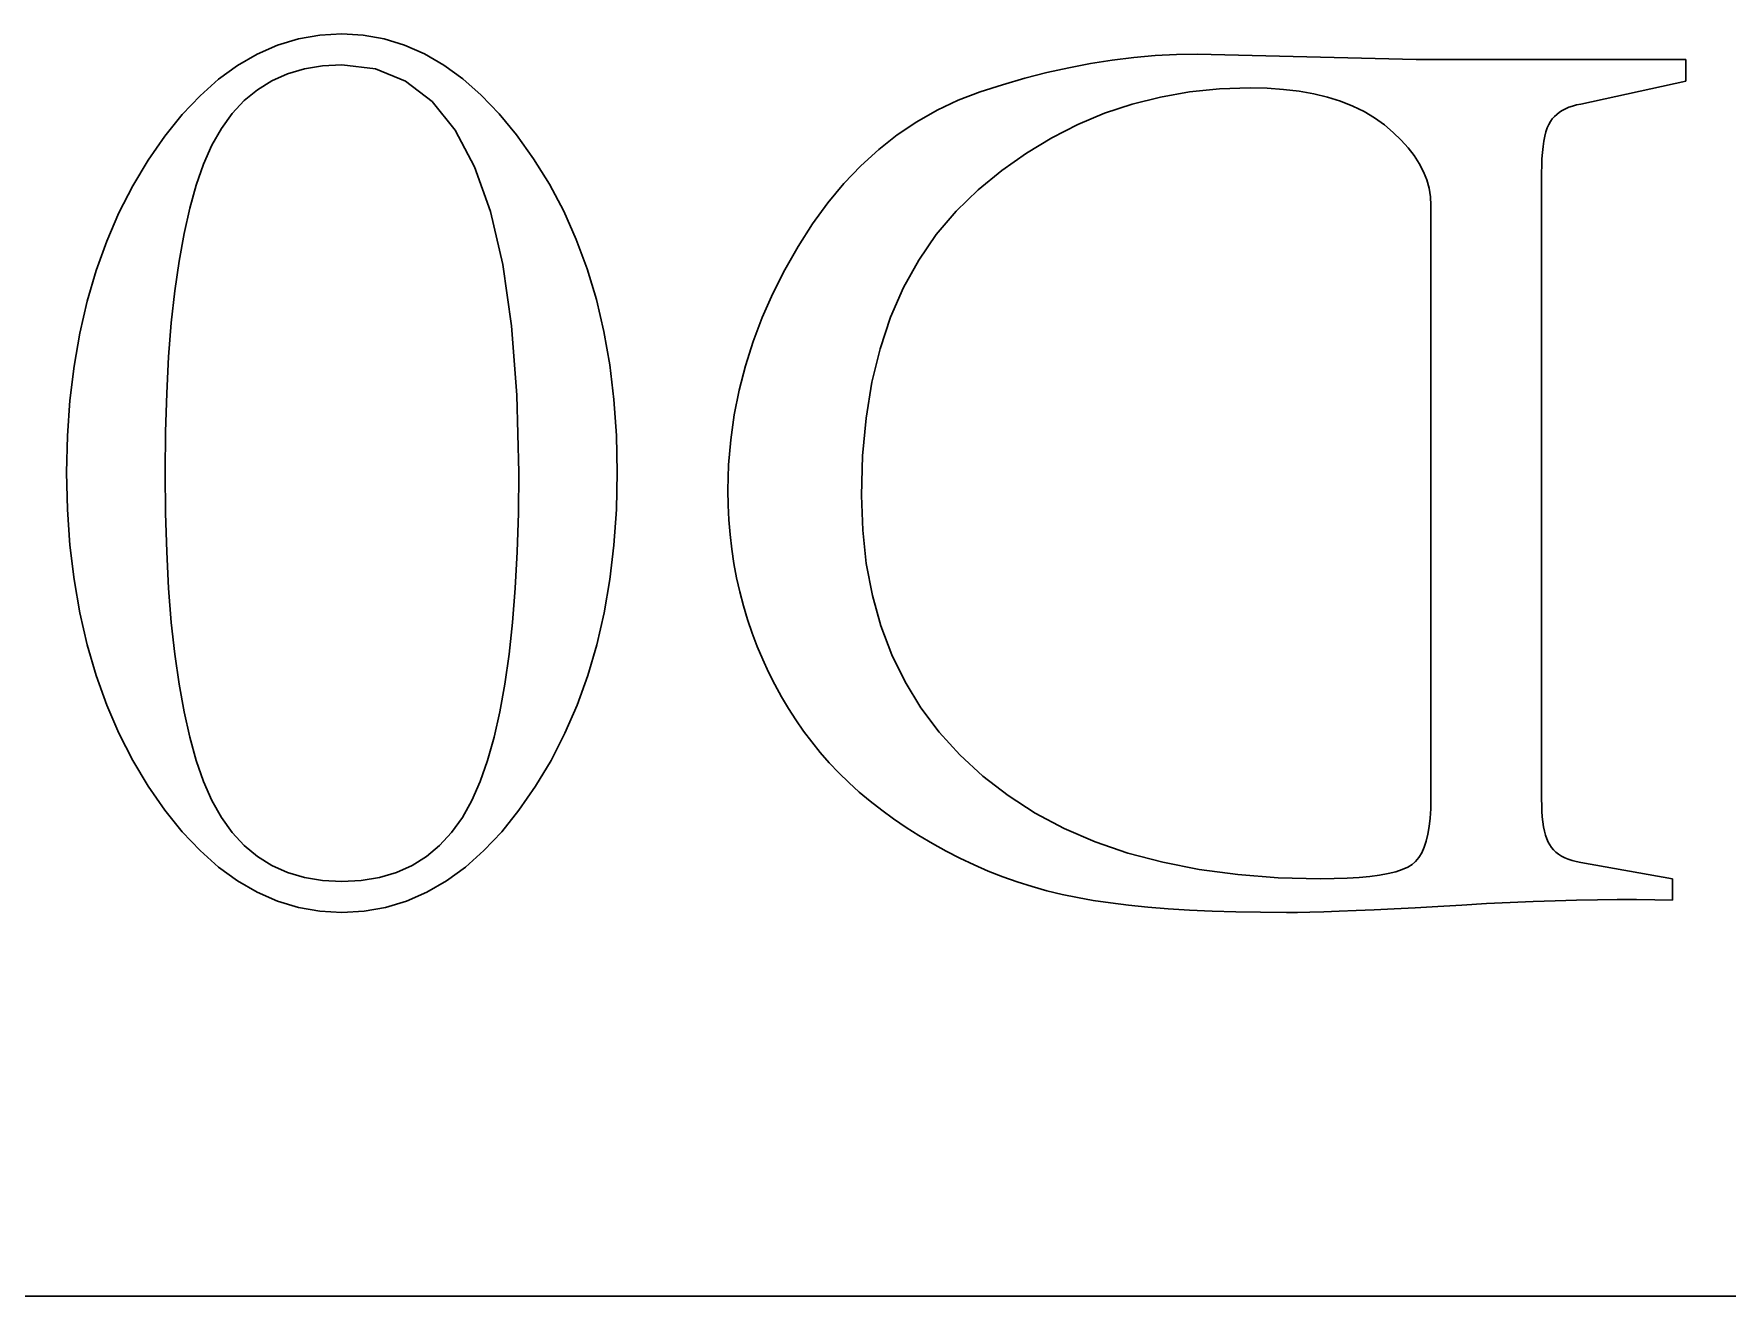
# Model space of a CAD drawing. Header units: millimetres. Extents: x -105 to 105, y -148 to 148.
# Drawn here: x 18.603 to 22.809, y 99.168 to 102.303 of the extents above; entities that cross this region are included whole.
import ezdxf

# ---------------------------------------------------------------- set-up
doc = ezdxf.new("R2010")
doc.units = ezdxf.units.MM
doc.layers.get('0').update_dxf_attribs({"lineweight": 18})

msp = doc.modelspace()

# ---------------------------------------------------------------- linework, layer by layer
at = {"color": 7, "lineweight": 30, "ltscale": 0.001355}
for p, q in [((19.2601, 102.2903), (19.3135, 102.2997)), ((19.2082, 102.2746), (19.2601, 102.2903)), ((19.2601, 100.1331), (19.2082, 100.1488)), ((19.3135, 100.1237), (19.2601, 100.1331)), ((19.4766, 100.1331), (19.4233, 100.1237)), ((19.5285, 100.1488), (19.4766, 100.1331))]:
    msp.add_line(p, q, dxfattribs=at)
at = {"color": 7, "lineweight": 30, "ltscale": 0.001375}
for p, q in [((19.3135, 102.2997), (19.3684, 102.3028)), ((19.3684, 100.1206), (19.3135, 100.1237)), ((19.4233, 100.1237), (19.3684, 100.1206))]:
    msp.add_line(p, q, dxfattribs=at)
at = {"color": 7, "lineweight": 30, "ltscale": 0.001328}
msp.add_line((19.3684, 102.3028), (19.4214, 102.2997), dxfattribs=at)
at = {"color": 7, "lineweight": 30, "ltscale": 0.001316}
msp.add_line((19.4214, 102.2997), (19.4732, 102.2904), dxfattribs=at)
at = {"color": 7, "lineweight": 30, "ltscale": 0.001373}
for p, q in [((19.1579, 102.2527), (19.2082, 102.2746)), ((19.2082, 100.1488), (19.1579, 100.1707)), ((19.5789, 100.1707), (19.5285, 100.1488))]:
    msp.add_line(p, q, dxfattribs=at)
at = {"color": 7, "lineweight": 30, "ltscale": 0.001324}
msp.add_line((19.4732, 102.2904), (19.5238, 102.2749), dxfattribs=at)
at = {"color": 7, "lineweight": 30, "ltscale": 0.001349}
msp.add_line((19.5238, 102.2749), (19.5733, 102.2532), dxfattribs=at)
at = {"color": 7, "lineweight": 30, "ltscale": 0.001464}
for p, q in [((19.0616, 102.19), (19.109, 102.2245)), ((19.109, 100.1989), (19.0616, 100.2334)), ((19.6751, 100.2334), (19.6277, 100.1989))]:
    msp.add_line(p, q, dxfattribs=at)
at = {"color": 7, "lineweight": 30, "ltscale": 0.001411}
for p, q in [((19.109, 102.2245), (19.1579, 102.2527)), ((19.1579, 100.1707), (19.109, 100.1989)), ((19.6277, 100.1989), (19.5789, 100.1707))]:
    msp.add_line(p, q, dxfattribs=at)
at = {"color": 7, "lineweight": 30, "ltscale": 0.001094}
for p, q in [((19.2752, 102.2159), (19.2333, 102.2036)), ((19.4615, 100.2076), (19.5035, 100.22))]:
    msp.add_line(p, q, dxfattribs=at)
at = {"color": 7, "lineweight": 30, "ltscale": 0.001141}
for p, q in [((19.3203, 102.2233), (19.2752, 102.2159)), ((19.2752, 100.2076), (19.3203, 100.2001)), ((19.4165, 100.2001), (19.4615, 100.2076))]:
    msp.add_line(p, q, dxfattribs=at)
at = {"color": 7, "lineweight": 30, "ltscale": 0.001204}
for p, q in [((19.3684, 102.2257), (19.3203, 102.2233)), ((19.3203, 100.2001), (19.3684, 100.1977)), ((19.3684, 100.1977), (19.4165, 100.2001))]:
    msp.add_line(p, q, dxfattribs=at)
at = {"color": 7, "lineweight": 30, "ltscale": 0.002101}
msp.add_line((19.4518, 102.2156), (19.3684, 102.2257), dxfattribs=at)
at = {"color": 7, "lineweight": 30, "ltscale": 0.002015}
msp.add_line((19.5265, 102.1852), (19.4518, 102.2156), dxfattribs=at)
at = {"color": 7, "lineweight": 30, "ltscale": 0.001393}
msp.add_line((19.5733, 102.2532), (19.6215, 102.2253), dxfattribs=at)
at = {"color": 7, "lineweight": 30, "ltscale": 0.001452}
msp.add_line((19.6215, 102.2253), (19.6685, 102.1912), dxfattribs=at)
at = {"color": 7, "lineweight": 30, "ltscale": 0.001396}
msp.add_line((21.1194, 102.2066), (21.1739, 102.2188), dxfattribs=at)
at = {"color": 7, "lineweight": 30, "ltscale": 0.001378}
msp.add_line((21.1739, 102.2188), (21.228, 102.2291), dxfattribs=at)
at = {"color": 7, "lineweight": 30, "ltscale": 0.001361}
msp.add_line((21.228, 102.2291), (21.2818, 102.2375), dxfattribs=at)
at = {"color": 7, "lineweight": 30, "ltscale": 0.001347}
msp.add_line((21.2818, 102.2375), (21.3353, 102.2441), dxfattribs=at)
at = {"color": 7, "lineweight": 30, "ltscale": 0.001333}
msp.add_line((21.3353, 102.2441), (21.3884, 102.2488), dxfattribs=at)
at = {"color": 7, "lineweight": 30, "ltscale": 0.001322}
msp.add_line((21.3884, 102.2488), (21.4412, 102.2516), dxfattribs=at)
at = {"color": 7, "lineweight": 30, "ltscale": 0.001312}
msp.add_line((21.4412, 102.2516), (21.4937, 102.2525), dxfattribs=at)
at = {"color": 7, "lineweight": 30, "ltscale": 0.01358}
msp.add_line((21.4937, 102.2525), (22.0367, 102.2391), dxfattribs=at)
at = {"color": 7, "lineweight": 30, "ltscale": 0.016761}
msp.add_line((22.0367, 102.2391), (22.7072, 102.2391), dxfattribs=at)
at = {"color": 7, "lineweight": 30, "ltscale": 0.001341}
for p, q in [((22.7072, 102.2391), (22.7072, 102.1855)), ((22.6736, 100.2044), (22.6736, 100.1507))]:
    msp.add_line(p, q, dxfattribs=at)
at = {"color": 7, "lineweight": 30, "ltscale": 0.001533}
for p, q in [((19.0158, 102.1492), (19.0616, 102.19)), ((19.0616, 100.2334), (19.0158, 100.2741))]:
    msp.add_line(p, q, dxfattribs=at)
at = {"color": 7, "lineweight": 30, "ltscale": 0.001055}
msp.add_line((19.1943, 102.1863), (19.1584, 102.1641), dxfattribs=at)
at = {"color": 7, "lineweight": 30, "ltscale": 0.001065}
msp.add_line((19.2333, 102.2036), (19.1943, 102.1863), dxfattribs=at)
at = {"color": 7, "lineweight": 30, "ltscale": 0.002077}
msp.add_line((19.5923, 102.1346), (19.5265, 102.1852), dxfattribs=at)
at = {"color": 7, "lineweight": 30, "ltscale": 0.001525}
msp.add_line((19.6685, 102.1912), (19.7142, 102.1509), dxfattribs=at)
at = {"color": 7, "lineweight": 30, "ltscale": 0.001457}
for p, q in [((20.954, 102.1587), (21.0094, 102.1765)), ((20.748, 102.0522), (20.7964, 102.0847))]:
    msp.add_line(p, q, dxfattribs=at)
at = {"color": 7, "lineweight": 30, "ltscale": 0.001435}
msp.add_line((21.0094, 102.1765), (21.0646, 102.1925), dxfattribs=at)
at = {"color": 7, "lineweight": 30, "ltscale": 0.001415}
msp.add_line((21.0646, 102.1925), (21.1194, 102.2066), dxfattribs=at)
at = {"color": 7, "lineweight": 30, "ltscale": 0.006691}
msp.add_line((22.7072, 102.1855), (22.4457, 102.1285), dxfattribs=at)
at = {"color": 7, "lineweight": 30, "ltscale": 0.001616}
for p, q in [((18.9715, 102.1022), (19.0158, 102.1492)), ((19.0158, 100.2741), (18.9715, 100.3211))]:
    msp.add_line(p, q, dxfattribs=at)
at = {"color": 7, "lineweight": 30, "ltscale": 0.001093}
msp.add_line((19.1256, 102.137), (19.0958, 102.105), dxfattribs=at)
at = {"color": 7, "lineweight": 30, "ltscale": 0.001064}
for p, q in [((19.1584, 102.1641), (19.1256, 102.137)), ((21.6669, 102.1678), (21.6244, 102.1687))]:
    msp.add_line(p, q, dxfattribs=at)
at = {"color": 7, "lineweight": 30, "ltscale": 0.002275}
msp.add_line((19.6494, 102.0637), (19.5923, 102.1346), dxfattribs=at)
at = {"color": 7, "lineweight": 30, "ltscale": 0.001611}
msp.add_line((19.7142, 102.1509), (19.7588, 102.1044), dxfattribs=at)
at = {"color": 7, "lineweight": 30, "ltscale": 0.001451}
msp.add_line((20.8468, 102.1133), (20.8993, 102.1379), dxfattribs=at)
at = {"color": 7, "lineweight": 30, "ltscale": 0.00146}
msp.add_line((20.8993, 102.1379), (20.954, 102.1587), dxfattribs=at)
at = {"color": 7, "lineweight": 30, "ltscale": 0.001815}
msp.add_line((21.4017, 102.146), (21.3313, 102.1282), dxfattribs=at)
at = {"color": 7, "lineweight": 30, "ltscale": 0.001835}
msp.add_line((21.474, 102.1586), (21.4017, 102.146), dxfattribs=at)
at = {"color": 7, "lineweight": 30, "ltscale": 0.001866}
msp.add_line((21.5483, 102.1662), (21.474, 102.1586), dxfattribs=at)
at = {"color": 7, "lineweight": 30, "ltscale": 0.001905}
msp.add_line((21.6244, 102.1687), (21.5483, 102.1662), dxfattribs=at)
at = {"color": 7, "lineweight": 30, "ltscale": 0.001015}
msp.add_line((21.7075, 102.165), (21.6669, 102.1678), dxfattribs=at)
at = {"color": 7, "lineweight": 30, "ltscale": 0.000968561}
msp.add_line((21.7459, 102.1604), (21.7075, 102.165), dxfattribs=at)
at = {"color": 7, "lineweight": 30, "ltscale": 0.000924722}
msp.add_line((21.7823, 102.154), (21.7459, 102.1604), dxfattribs=at)
at = {"color": 7, "lineweight": 30, "ltscale": 0.00088415}
msp.add_line((21.8167, 102.1457), (21.7823, 102.154), dxfattribs=at)
at = {"color": 7, "lineweight": 30, "ltscale": 0.000847148}
msp.add_line((21.8491, 102.1356), (21.8167, 102.1457), dxfattribs=at)
at = {"color": 7, "lineweight": 30, "ltscale": 0.000814349}
msp.add_line((21.8793, 102.1236), (21.8491, 102.1356), dxfattribs=at)
at = {"color": 7, "lineweight": 30, "ltscale": 0.001709}
for p, q in [((18.9286, 102.0489), (18.9715, 102.1022)), ((18.9715, 100.3211), (18.9286, 100.3744)), ((19.8081, 100.3744), (19.7653, 100.3211))]:
    msp.add_line(p, q, dxfattribs=at)
at = {"color": 7, "lineweight": 30, "ltscale": 0.00114}
msp.add_line((19.0958, 102.105), (19.0691, 102.068), dxfattribs=at)
at = {"color": 7, "lineweight": 30, "ltscale": 0.001707}
msp.add_line((19.7588, 102.1044), (19.8022, 102.0517), dxfattribs=at)
at = {"color": 7, "lineweight": 30, "ltscale": 0.00145}
msp.add_line((20.7964, 102.0847), (20.8468, 102.1133), dxfattribs=at)
at = {"color": 7, "lineweight": 30, "ltscale": 0.001805}
for p, q in [((21.2628, 102.1055), (21.1962, 102.0776)), ((21.3313, 102.1282), (21.2628, 102.1055))]:
    msp.add_line(p, q, dxfattribs=at)
at = {"color": 7, "lineweight": 30, "ltscale": 0.000786146}
msp.add_line((21.9076, 102.1097), (21.8793, 102.1236), dxfattribs=at)
at = {"color": 7, "lineweight": 30, "ltscale": 0.000763044}
msp.add_line((21.9338, 102.0941), (21.9076, 102.1097), dxfattribs=at)
at = {"color": 7, "lineweight": 30, "ltscale": 0.000745946}
msp.add_line((21.9579, 102.0766), (21.9338, 102.0941), dxfattribs=at)
at = {"color": 7, "lineweight": 30, "ltscale": 0.000199466}
msp.add_line((22.3749, 102.0914), (22.3703, 102.0849), dxfattribs=at)
at = {"color": 7, "lineweight": 30, "ltscale": 0.000200515}
msp.add_line((22.3802, 102.0974), (22.3749, 102.0914), dxfattribs=at)
at = {"color": 7, "lineweight": 30, "ltscale": 0.000203115}
msp.add_line((22.3862, 102.1029), (22.3802, 102.0974), dxfattribs=at)
at = {"color": 7, "lineweight": 30, "ltscale": 0.000207723}
msp.add_line((22.3928, 102.108), (22.3862, 102.1029), dxfattribs=at)
at = {"color": 7, "lineweight": 30, "ltscale": 0.000213872}
msp.add_line((22.4, 102.1126), (22.3928, 102.108), dxfattribs=at)
at = {"color": 7, "lineweight": 30, "ltscale": 0.000222076}
msp.add_line((22.4079, 102.1167), (22.4, 102.1126), dxfattribs=at)
at = {"color": 7, "lineweight": 30, "ltscale": 0.000231213}
msp.add_line((22.4164, 102.1204), (22.4079, 102.1167), dxfattribs=at)
at = {"color": 7, "lineweight": 30, "ltscale": 0.00024165}
msp.add_line((22.4255, 102.1236), (22.4164, 102.1204), dxfattribs=at)
at = {"color": 7, "lineweight": 30, "ltscale": 0.000253591}
msp.add_line((22.4353, 102.1263), (22.4255, 102.1236), dxfattribs=at)
at = {"color": 7, "lineweight": 30, "ltscale": 0.000266137}
msp.add_line((22.4457, 102.1285), (22.4353, 102.1263), dxfattribs=at)
at = {"color": 7, "lineweight": 30, "ltscale": 0.001812}
for p, q in [((18.8873, 101.9894), (18.9286, 102.0489)), ((18.9286, 100.3744), (18.8873, 100.434)), ((19.8494, 100.434), (19.8081, 100.3744))]:
    msp.add_line(p, q, dxfattribs=at)
at = {"color": 7, "lineweight": 30, "ltscale": 0.001203}
msp.add_line((19.0691, 102.068), (19.0454, 102.0262), dxfattribs=at)
at = {"color": 7, "lineweight": 30, "ltscale": 0.002578}
msp.add_line((19.6977, 101.9726), (19.6494, 102.0637), dxfattribs=at)
at = {"color": 7, "lineweight": 30, "ltscale": 0.001811}
msp.add_line((19.8022, 102.0517), (19.8444, 101.9927), dxfattribs=at)
at = {"color": 7, "lineweight": 30, "ltscale": 0.001473}
for p, q in [((20.7017, 102.0158), (20.748, 102.0522)), ((22.2703, 100.1454), (22.2114, 100.1424))]:
    msp.add_line(p, q, dxfattribs=at)
at = {"color": 7, "lineweight": 30, "ltscale": 0.001814}
msp.add_line((21.1962, 102.0776), (21.1315, 102.0447), dxfattribs=at)
at = {"color": 7, "lineweight": 30, "ltscale": 0.00071961}
msp.add_line((21.9799, 102.058), (21.9579, 102.0766), dxfattribs=at)
at = {"color": 7, "lineweight": 30, "ltscale": 0.000681496}
msp.add_line((21.9996, 102.0391), (21.9799, 102.058), dxfattribs=at)
at = {"color": 7, "lineweight": 30, "ltscale": 0.00030935}
msp.add_line((22.3563, 102.0485), (22.3539, 102.0363), dxfattribs=at)
at = {"color": 7, "lineweight": 30, "ltscale": 0.00028215}
msp.add_line((22.3591, 102.0594), (22.3563, 102.0485), dxfattribs=at)
at = {"color": 7, "lineweight": 30, "ltscale": 0.000256342}
msp.add_line((22.3624, 102.0691), (22.3591, 102.0594), dxfattribs=at)
at = {"color": 7, "lineweight": 30, "ltscale": 0.000232092}
msp.add_line((22.3661, 102.0776), (22.3624, 102.0691), dxfattribs=at)
at = {"color": 7, "lineweight": 30, "ltscale": 0.000210129}
msp.add_line((22.3703, 102.0849), (22.3661, 102.0776), dxfattribs=at)
at = {"color": 7, "lineweight": 30, "ltscale": 0.001279}
msp.add_line((19.0454, 102.0262), (19.0248, 101.9793), dxfattribs=at)
at = {"color": 7, "lineweight": 30, "ltscale": 0.001496}
msp.add_line((20.6575, 101.9754), (20.7017, 102.0158), dxfattribs=at)
at = {"color": 7, "lineweight": 30, "ltscale": 0.001863}
msp.add_line((21.0687, 102.0068), (21.0079, 101.9637), dxfattribs=at)
at = {"color": 7, "lineweight": 30, "ltscale": 0.001834}
msp.add_line((21.1315, 102.0447), (21.0687, 102.0068), dxfattribs=at)
at = {"color": 7, "lineweight": 30, "ltscale": 0.000646851}
msp.add_line((22.0169, 102.0199), (21.9996, 102.0391), dxfattribs=at)
at = {"color": 7, "lineweight": 30, "ltscale": 0.000615331}
msp.add_line((22.032, 102.0004), (22.0169, 102.0199), dxfattribs=at)
at = {"color": 7, "lineweight": 30, "ltscale": 0.000394988}
msp.add_line((22.3504, 102.0084), (22.3493, 101.9927), dxfattribs=at)
at = {"color": 7, "lineweight": 30, "ltscale": 0.000365557}
msp.add_line((22.352, 102.023), (22.3504, 102.0084), dxfattribs=at)
at = {"color": 7, "lineweight": 30, "ltscale": 0.00033715}
msp.add_line((22.3539, 102.0363), (22.352, 102.023), dxfattribs=at)
at = {"color": 7, "lineweight": 30, "ltscale": 0.001871}
msp.add_line((18.8488, 101.9252), (18.8873, 101.9894), dxfattribs=at)
at = {"color": 7, "lineweight": 30, "ltscale": 0.001377}
msp.add_line((19.0248, 101.9793), (19.0066, 101.9273), dxfattribs=at)
at = {"color": 7, "lineweight": 30, "ltscale": 0.002954}
msp.add_line((19.7372, 101.8613), (19.6977, 101.9726), dxfattribs=at)
at = {"color": 7, "lineweight": 30, "ltscale": 0.001872}
for p, q in [((19.8444, 101.9927), (19.8839, 101.9291)), ((18.8873, 100.434), (18.8488, 100.4982)), ((19.888, 100.4982), (19.8494, 100.434))]:
    msp.add_line(p, q, dxfattribs=at)
at = {"color": 7, "lineweight": 30, "ltscale": 0.001528}
msp.add_line((20.6154, 101.9312), (20.6575, 101.9754), dxfattribs=at)
at = {"color": 7, "lineweight": 30, "ltscale": 0.001902}
msp.add_line((21.0079, 101.9637), (20.9489, 101.9157), dxfattribs=at)
at = {"color": 7, "lineweight": 30, "ltscale": 0.000588284}
msp.add_line((22.0447, 101.9806), (22.032, 102.0004), dxfattribs=at)
at = {"color": 7, "lineweight": 30, "ltscale": 0.000565761}
msp.add_line((22.0551, 101.9605), (22.0447, 101.9806), dxfattribs=at)
at = {"color": 7, "lineweight": 30, "ltscale": 0.000454173}
msp.add_line((22.3487, 101.9757), (22.3485, 101.9576), dxfattribs=at)
at = {"color": 7, "lineweight": 30, "ltscale": 0.000424313}
msp.add_line((22.3493, 101.9927), (22.3487, 101.9757), dxfattribs=at)
at = {"color": 7, "lineweight": 30, "ltscale": 0.001887}
msp.add_line((18.8143, 101.8581), (18.8488, 101.9252), dxfattribs=at)
at = {"color": 7, "lineweight": 30, "ltscale": 0.001493}
msp.add_line((19.0066, 101.9273), (18.9904, 101.8699), dxfattribs=at)
at = {"color": 7, "lineweight": 30, "ltscale": 0.001889}
for p, q in [((19.8839, 101.9291), (19.9192, 101.8624)), ((19.9224, 100.5655), (19.888, 100.4982))]:
    msp.add_line(p, q, dxfattribs=at)
at = {"color": 7, "lineweight": 30, "ltscale": 0.001567}
msp.add_line((20.5753, 101.883), (20.6154, 101.9312), dxfattribs=at)
at = {"color": 7, "lineweight": 30, "ltscale": 0.000548777}
msp.add_line((22.0632, 101.9401), (22.0551, 101.9605), dxfattribs=at)
at = {"color": 7, "lineweight": 30, "ltscale": 0.00053723}
msp.add_line((22.069, 101.9194), (22.0632, 101.9401), dxfattribs=at)
at = {"color": 7, "lineweight": 30, "ltscale": 0.038885}
msp.add_line((22.3485, 101.9576), (22.3485, 100.4021), dxfattribs=at)
at = {"color": 7, "lineweight": 30, "ltscale": 0.001612}
msp.add_line((20.5373, 101.8309), (20.5753, 101.883), dxfattribs=at)
at = {"color": 7, "lineweight": 30, "ltscale": 0.001914}
for p, q in [((20.9489, 101.9157), (20.8938, 101.8625)), ((20.7072, 100.8324), (20.7344, 100.7608))]:
    msp.add_line(p, q, dxfattribs=at)
at = {"color": 7, "lineweight": 30, "ltscale": 0.000532216}
msp.add_line((22.0724, 101.8984), (22.069, 101.9194), dxfattribs=at)
at = {"color": 7, "lineweight": 30, "ltscale": 0.00053332}
msp.add_line((22.0736, 101.8771), (22.0724, 101.8984), dxfattribs=at)
at = {"color": 7, "lineweight": 30, "ltscale": 0.001911}
msp.add_line((18.7839, 101.7879), (18.8143, 101.8581), dxfattribs=at)
at = {"color": 7, "lineweight": 30, "ltscale": 0.001614}
msp.add_line((18.9904, 101.8699), (18.976, 101.8069), dxfattribs=at)
at = {"color": 7, "lineweight": 30, "ltscale": 0.003379}
msp.add_line((19.768, 101.7297), (19.7372, 101.8613), dxfattribs=at)
at = {"color": 7, "lineweight": 30, "ltscale": 0.001915}
for p, q in [((19.9192, 101.8624), (19.9504, 101.7924)), ((18.8143, 100.5655), (18.7839, 100.6358)), ((19.9528, 100.6358), (19.9224, 100.5655))]:
    msp.add_line(p, q, dxfattribs=at)
at = {"color": 7, "lineweight": 30, "ltscale": 0.001907}
msp.add_line((20.8938, 101.8625), (20.8445, 101.8043), dxfattribs=at)
at = {"color": 7, "lineweight": 30, "ltscale": 0.036874}
msp.add_line((22.0736, 100.4021), (22.0736, 101.8771), dxfattribs=at)
at = {"color": 7, "lineweight": 30, "ltscale": 0.001738}
msp.add_line((18.976, 101.8069), (18.9636, 101.7385), dxfattribs=at)
at = {"color": 7, "lineweight": 30, "ltscale": 0.001664}
msp.add_line((20.5014, 101.7749), (20.5373, 101.8309), dxfattribs=at)
at = {"color": 7, "lineweight": 30, "ltscale": 0.00192}
msp.add_line((20.8445, 101.8043), (20.8011, 101.741), dxfattribs=at)
at = {"color": 7, "lineweight": 30, "ltscale": 0.001943}
msp.add_line((18.7575, 101.7148), (18.7839, 101.7879), dxfattribs=at)
at = {"color": 7, "lineweight": 30, "ltscale": 0.00195}
msp.add_line((19.9504, 101.7924), (19.9774, 101.7192), dxfattribs=at)
at = {"color": 7, "lineweight": 30, "ltscale": 0.001675}
msp.add_line((20.4683, 101.7166), (20.5014, 101.7749), dxfattribs=at)
at = {"color": 7, "lineweight": 30, "ltscale": 0.001983}
msp.add_line((18.7352, 101.6387), (18.7575, 101.7148), dxfattribs=at)
at = {"color": 7, "lineweight": 30, "ltscale": 0.001865}
msp.add_line((18.9636, 101.7385), (18.9531, 101.6647), dxfattribs=at)
at = {"color": 7, "lineweight": 30, "ltscale": 0.003836}
msp.add_line((19.7899, 101.5778), (19.768, 101.7297), dxfattribs=at)
at = {"color": 7, "lineweight": 30, "ltscale": 0.001992}
msp.add_line((19.9774, 101.7192), (20.0003, 101.6429), dxfattribs=at)
at = {"color": 7, "lineweight": 30, "ltscale": 0.001645}
msp.add_line((20.4387, 101.6579), (20.4683, 101.7166), dxfattribs=at)
at = {"color": 7, "lineweight": 30, "ltscale": 0.001951}
msp.add_line((20.8011, 101.741), (20.7633, 101.6727), dxfattribs=at)
at = {"color": 7, "lineweight": 30, "ltscale": 0.002001}
msp.add_line((20.7633, 101.6727), (20.7314, 101.5993), dxfattribs=at)
at = {"color": 7, "lineweight": 30, "ltscale": 0.002029}
msp.add_line((18.717, 101.5596), (18.7352, 101.6387), dxfattribs=at)
at = {"color": 7, "lineweight": 30, "ltscale": 0.001995}
msp.add_line((18.9531, 101.6647), (18.9445, 101.5853), dxfattribs=at)
at = {"color": 7, "lineweight": 30, "ltscale": 0.002043}
msp.add_line((20.0003, 101.6429), (20.019, 101.5633), dxfattribs=at)
at = {"color": 7, "lineweight": 30, "ltscale": 0.001619}
msp.add_line((20.4125, 101.5986), (20.4387, 101.6579), dxfattribs=at)
at = {"color": 7, "lineweight": 30, "ltscale": 0.002126}
msp.add_line((18.9445, 101.5853), (18.9378, 101.5005), dxfattribs=at)
at = {"color": 7, "lineweight": 30, "ltscale": 0.001598}
msp.add_line((20.3899, 101.5389), (20.4125, 101.5986), dxfattribs=at)
at = {"color": 7, "lineweight": 30, "ltscale": 0.002067}
msp.add_line((20.7314, 101.5993), (20.7054, 101.5208), dxfattribs=at)
at = {"color": 7, "lineweight": 30, "ltscale": 0.002083}
msp.add_line((18.7028, 101.4775), (18.717, 101.5596), dxfattribs=at)
at = {"color": 7, "lineweight": 30, "ltscale": 0.004315}
msp.add_line((19.8031, 101.4057), (19.7899, 101.5778), dxfattribs=at)
at = {"color": 7, "lineweight": 30, "ltscale": 0.0021}
msp.add_line((20.019, 101.5633), (20.0335, 101.4806), dxfattribs=at)
at = {"color": 7, "lineweight": 30, "ltscale": 0.00226}
msp.add_line((18.9378, 101.5005), (18.9331, 101.4103), dxfattribs=at)
at = {"color": 7, "lineweight": 30, "ltscale": 0.001581}
msp.add_line((20.3707, 101.4786), (20.3899, 101.5389), dxfattribs=at)
at = {"color": 7, "lineweight": 30, "ltscale": 0.002149}
msp.add_line((20.7054, 101.5208), (20.6851, 101.4373), dxfattribs=at)
at = {"color": 7, "lineweight": 30, "ltscale": 0.002141}
msp.add_line((18.6926, 101.3924), (18.7028, 101.4775), dxfattribs=at)
at = {"color": 7, "lineweight": 30, "ltscale": 0.002163}
msp.add_line((20.0335, 101.4806), (20.0439, 101.3947), dxfattribs=at)
at = {"color": 7, "lineweight": 30, "ltscale": 0.001569}
msp.add_line((20.355, 101.4178), (20.3707, 101.4786), dxfattribs=at)
at = {"color": 7, "lineweight": 30, "ltscale": 0.001562}
for p, q in [((20.3428, 101.3566), (20.355, 101.4178)), ((20.3288, 101.2326), (20.3341, 101.2948))]:
    msp.add_line(p, q, dxfattribs=at)
at = {"color": 7, "lineweight": 30, "ltscale": 0.002244}
msp.add_line((20.6851, 101.4373), (20.6706, 101.3487), dxfattribs=at)
at = {"color": 7, "lineweight": 30, "ltscale": 0.002207}
msp.add_line((18.6866, 101.3044), (18.6926, 101.3924), dxfattribs=at)
at = {"color": 7, "lineweight": 30, "ltscale": 0.002394}
msp.add_line((18.9331, 101.4103), (18.9302, 101.3146), dxfattribs=at)
at = {"color": 7, "lineweight": 30, "ltscale": 0.00481}
msp.add_line((19.8075, 101.2134), (19.8031, 101.4057), dxfattribs=at)
at = {"color": 7, "lineweight": 30, "ltscale": 0.002232}
msp.add_line((20.0439, 101.3947), (20.0501, 101.3056), dxfattribs=at)
at = {"color": 7, "lineweight": 30, "ltscale": 0.001559}
msp.add_line((20.3341, 101.2948), (20.3428, 101.3566), dxfattribs=at)
at = {"color": 7, "lineweight": 30, "ltscale": 0.002351}
msp.add_line((20.6706, 101.3487), (20.6619, 101.2551), dxfattribs=at)
at = {"color": 7, "lineweight": 30, "ltscale": 0.002276}
msp.add_line((18.6845, 101.2134), (18.6866, 101.3044), dxfattribs=at)
at = {"color": 7, "lineweight": 30, "ltscale": 0.00253}
for p, q in [((18.9302, 101.3146), (18.9292, 101.2134)), ((18.9292, 101.2134), (18.9302, 101.1122)), ((19.8066, 101.1122), (19.8075, 101.2134))]:
    msp.add_line(p, q, dxfattribs=at)
at = {"color": 7, "lineweight": 30, "ltscale": 0.002307}
msp.add_line((20.0501, 101.3056), (20.0522, 101.2134), dxfattribs=at)
at = {"color": 7, "lineweight": 30, "ltscale": 0.002469}
msp.add_line((20.6619, 101.2551), (20.659, 101.1564), dxfattribs=at)
at = {"color": 7, "lineweight": 30, "ltscale": 0.002292}
for p, q in [((18.6866, 101.1217), (18.6845, 101.2134)), ((20.0522, 101.2134), (20.0502, 101.1217))]:
    msp.add_line(p, q, dxfattribs=at)
at = {"color": 7, "lineweight": 30, "ltscale": 0.00157}
msp.add_line((20.3271, 101.1698), (20.3288, 101.2326), dxfattribs=at)
at = {"color": 7, "lineweight": 30, "ltscale": 0.000933766}
msp.add_line((20.3277, 101.1324), (20.3271, 101.1698), dxfattribs=at)
at = {"color": 7, "lineweight": 30, "ltscale": 0.002221}
for p, q in [((18.6926, 101.0331), (18.6866, 101.1217)), ((20.0502, 101.1217), (20.0441, 101.0331))]:
    msp.add_line(p, q, dxfattribs=at)
at = {"color": 7, "lineweight": 30, "ltscale": 0.000924463}
msp.add_line((20.3295, 101.0955), (20.3277, 101.1324), dxfattribs=at)
at = {"color": 7, "lineweight": 30, "ltscale": 0.002167}
msp.add_line((20.659, 101.1564), (20.662, 101.0698), dxfattribs=at)
at = {"color": 7, "lineweight": 30, "ltscale": 0.002395}
for p, q in [((18.9302, 101.1122), (18.9331, 101.0164)), ((19.8037, 101.0164), (19.8066, 101.1122))]:
    msp.add_line(p, q, dxfattribs=at)
at = {"color": 7, "lineweight": 30, "ltscale": 0.000916737}
msp.add_line((20.3325, 101.059), (20.3295, 101.0955), dxfattribs=at)
at = {"color": 7, "lineweight": 30, "ltscale": 0.000909457}
msp.add_line((20.3367, 101.0228), (20.3325, 101.059), dxfattribs=at)
at = {"color": 7, "lineweight": 30, "ltscale": 0.002084}
msp.add_line((20.662, 101.0698), (20.671, 100.9869), dxfattribs=at)
at = {"color": 7, "lineweight": 30, "ltscale": 0.002154}
for p, q in [((18.7028, 100.9475), (18.6926, 101.0331)), ((20.0441, 101.0331), (20.034, 100.9475)), ((21.2396, 100.2961), (21.321, 100.268))]:
    msp.add_line(p, q, dxfattribs=at)
at = {"color": 7, "lineweight": 30, "ltscale": 0.002262}
for p, q in [((18.9331, 101.0164), (18.9378, 100.926)), ((19.7989, 100.926), (19.8037, 101.0164))]:
    msp.add_line(p, q, dxfattribs=at)
at = {"color": 7, "lineweight": 30, "ltscale": 0.000903665}
msp.add_line((20.3422, 100.9871), (20.3367, 101.0228), dxfattribs=at)
at = {"color": 7, "lineweight": 30, "ltscale": 0.000898745}
msp.add_line((20.3488, 100.9518), (20.3422, 100.9871), dxfattribs=at)
at = {"color": 7, "lineweight": 30, "ltscale": 0.002014}
msp.add_line((20.671, 100.9869), (20.6861, 100.9078), dxfattribs=at)
at = {"color": 7, "lineweight": 30, "ltscale": 0.002093}
for p, q in [((18.717, 100.865), (18.7028, 100.9475)), ((20.034, 100.9475), (20.0198, 100.865))]:
    msp.add_line(p, q, dxfattribs=at)
at = {"color": 7, "lineweight": 30, "ltscale": 0.002129}
for p, q in [((18.9378, 100.926), (18.9445, 100.8411)), ((19.7922, 100.8411), (19.7989, 100.926))]:
    msp.add_line(p, q, dxfattribs=at)
at = {"color": 7, "lineweight": 30, "ltscale": 0.000894886}
msp.add_line((20.3567, 100.9168), (20.3488, 100.9518), dxfattribs=at)
at = {"color": 7, "lineweight": 30, "ltscale": 0.000892509}
msp.add_line((20.3657, 100.8823), (20.3567, 100.9168), dxfattribs=at)
at = {"color": 7, "lineweight": 30, "ltscale": 0.000890837}
msp.add_line((20.376, 100.8482), (20.3657, 100.8823), dxfattribs=at)
at = {"color": 7, "lineweight": 30, "ltscale": 0.001957}
msp.add_line((20.6861, 100.9078), (20.7072, 100.8324), dxfattribs=at)
at = {"color": 7, "lineweight": 30, "ltscale": 0.002038}
for p, q in [((18.7352, 100.7855), (18.717, 100.865)), ((20.0198, 100.865), (20.0015, 100.7855))]:
    msp.add_line(p, q, dxfattribs=at)
at = {"color": 7, "lineweight": 30, "ltscale": 0.001999}
for p, q in [((18.9445, 100.8411), (18.9531, 100.7617)), ((19.7836, 100.7617), (19.7922, 100.8411))]:
    msp.add_line(p, q, dxfattribs=at)
at = {"color": 7, "lineweight": 30, "ltscale": 0.000890395}
msp.add_line((20.3874, 100.8145), (20.376, 100.8482), dxfattribs=at)
at = {"color": 7, "lineweight": 30, "ltscale": 0.00199}
for p, q in [((18.7575, 100.7091), (18.7352, 100.7855)), ((20.0015, 100.7855), (19.9792, 100.7091))]:
    msp.add_line(p, q, dxfattribs=at)
at = {"color": 7, "lineweight": 30, "ltscale": 0.00088586}
msp.add_line((20.4, 100.7813), (20.3874, 100.8145), dxfattribs=at)
at = {"color": 7, "lineweight": 30, "ltscale": 0.00187}
for p, q in [((18.9531, 100.7617), (18.9636, 100.6876)), ((19.7731, 100.6876), (19.7836, 100.7617))]:
    msp.add_line(p, q, dxfattribs=at)
at = {"color": 7, "lineweight": 30, "ltscale": 0.000877102}
msp.add_line((20.4135, 100.7489), (20.4, 100.7813), dxfattribs=at)
at = {"color": 7, "lineweight": 30, "ltscale": 0.00086883}
msp.add_line((20.428, 100.7174), (20.4135, 100.7489), dxfattribs=at)
at = {"color": 7, "lineweight": 30, "ltscale": 0.001888}
msp.add_line((20.7344, 100.7608), (20.7676, 100.693), dxfattribs=at)
at = {"color": 7, "lineweight": 30, "ltscale": 0.001949}
for p, q in [((18.7839, 100.6358), (18.7575, 100.7091)), ((19.9792, 100.7091), (19.9528, 100.6358)), ((20.9033, 100.5119), (20.9607, 100.4591))]:
    msp.add_line(p, q, dxfattribs=at)
at = {"color": 7, "lineweight": 30, "ltscale": 0.000862376}
msp.add_line((20.4435, 100.6865), (20.428, 100.7174), dxfattribs=at)
at = {"color": 7, "lineweight": 30, "ltscale": 0.001743}
for p, q in [((18.9636, 100.6876), (18.976, 100.619)), ((19.7607, 100.619), (19.7731, 100.6876))]:
    msp.add_line(p, q, dxfattribs=at)
at = {"color": 7, "lineweight": 30, "ltscale": 0.000856392}
msp.add_line((20.4599, 100.6565), (20.4435, 100.6865), dxfattribs=at)
at = {"color": 7, "lineweight": 30, "ltscale": 0.001879}
msp.add_line((20.7676, 100.693), (20.8068, 100.6289), dxfattribs=at)
at = {"color": 7, "lineweight": 30, "ltscale": 0.00162}
for p, q in [((18.976, 100.619), (18.9904, 100.5558)), ((19.7464, 100.5558), (19.7607, 100.619))]:
    msp.add_line(p, q, dxfattribs=at)
at = {"color": 7, "lineweight": 30, "ltscale": 0.000851664}
msp.add_line((20.4773, 100.6272), (20.4599, 100.6565), dxfattribs=at)
at = {"color": 7, "lineweight": 30, "ltscale": 0.000848087}
for p, q in [((20.4957, 100.5987), (20.4773, 100.6272)), ((20.5791, 100.4923), (20.5567, 100.5178))]:
    msp.add_line(p, q, dxfattribs=at)
at = {"color": 7, "lineweight": 30, "ltscale": 0.001886}
msp.add_line((20.8068, 100.6289), (20.8521, 100.5685), dxfattribs=at)
at = {"color": 7, "lineweight": 30, "ltscale": 0.000845643}
msp.add_line((20.5151, 100.571), (20.4957, 100.5987), dxfattribs=at)
at = {"color": 7, "lineweight": 30, "ltscale": 0.00189}
msp.add_line((18.8488, 100.4982), (18.8143, 100.5655), dxfattribs=at)
at = {"color": 7, "lineweight": 30, "ltscale": 0.0015}
for p, q in [((18.9904, 100.5558), (19.0066, 100.498)), ((19.7301, 100.498), (19.7464, 100.5558))]:
    msp.add_line(p, q, dxfattribs=at)
at = {"color": 7, "lineweight": 30, "ltscale": 0.000844386}
msp.add_line((20.5354, 100.544), (20.5151, 100.571), dxfattribs=at)
at = {"color": 7, "lineweight": 30, "ltscale": 0.000844273}
msp.add_line((20.5567, 100.5178), (20.5354, 100.544), dxfattribs=at)
at = {"color": 7, "lineweight": 30, "ltscale": 0.001909}
msp.add_line((20.8521, 100.5685), (20.9033, 100.5119), dxfattribs=at)
at = {"color": 7, "lineweight": 30, "ltscale": 0.001385}
for p, q in [((19.0066, 100.498), (19.0248, 100.4457)), ((19.712, 100.4457), (19.7301, 100.498))]:
    msp.add_line(p, q, dxfattribs=at)
at = {"color": 7, "lineweight": 30, "ltscale": 0.000856848}
msp.add_line((20.6027, 100.4674), (20.5791, 100.4923), dxfattribs=at)
at = {"color": 7, "lineweight": 30, "ltscale": 0.000866871}
msp.add_line((20.6275, 100.4432), (20.6027, 100.4674), dxfattribs=at)
at = {"color": 7, "lineweight": 30, "ltscale": 0.00198}
msp.add_line((20.9607, 100.4591), (21.0233, 100.4107), dxfattribs=at)
at = {"color": 7, "lineweight": 30, "ltscale": 0.001286}
for p, q in [((19.0248, 100.4457), (19.0454, 100.3986)), ((19.6913, 100.3986), (19.712, 100.4457))]:
    msp.add_line(p, q, dxfattribs=at)
at = {"color": 7, "lineweight": 30, "ltscale": 0.000877703}
msp.add_line((20.6535, 100.4196), (20.6275, 100.4432), dxfattribs=at)
at = {"color": 7, "lineweight": 30, "ltscale": 0.00089026}
msp.add_line((20.6808, 100.3967), (20.6535, 100.4196), dxfattribs=at)
at = {"color": 7, "lineweight": 30, "ltscale": 0.002003}
msp.add_line((21.0233, 100.4107), (21.0907, 100.3674), dxfattribs=at)
at = {"color": 7, "lineweight": 30, "ltscale": 0.001209}
for p, q in [((19.0454, 100.3986), (19.0691, 100.3564)), ((19.6677, 100.3564), (19.6913, 100.3986))]:
    msp.add_line(p, q, dxfattribs=at)
at = {"color": 7, "lineweight": 30, "ltscale": 0.000903234}
msp.add_line((20.7092, 100.3744), (20.6808, 100.3967), dxfattribs=at)
at = {"color": 7, "lineweight": 30, "ltscale": 0.000917885}
msp.add_line((20.7388, 100.3527), (20.7092, 100.3744), dxfattribs=at)
at = {"color": 7, "lineweight": 30, "ltscale": 0.002039}
msp.add_line((21.0907, 100.3674), (21.1628, 100.3292), dxfattribs=at)
at = {"color": 7, "lineweight": 30, "ltscale": 0.000568901}
msp.add_line((22.0717, 100.3549), (22.0731, 100.3776), dxfattribs=at)
at = {"color": 7, "lineweight": 30, "ltscale": 0.000614089}
msp.add_line((22.0731, 100.3776), (22.0736, 100.4021), dxfattribs=at)
at = {"color": 7, "lineweight": 30, "ltscale": 0.000390656}
msp.add_line((22.3485, 100.4021), (22.3487, 100.3865), dxfattribs=at)
at = {"color": 7, "lineweight": 30, "ltscale": 0.000367474}
msp.add_line((22.3487, 100.3865), (22.3493, 100.3718), dxfattribs=at)
at = {"color": 7, "lineweight": 30, "ltscale": 0.000344245}
msp.add_line((22.3493, 100.3718), (22.3503, 100.3581), dxfattribs=at)
at = {"color": 7, "lineweight": 30, "ltscale": 0.001145}
msp.add_line((19.0691, 100.3564), (19.0958, 100.3192), dxfattribs=at)
at = {"color": 7, "lineweight": 30, "ltscale": 0.001146}
msp.add_line((19.6409, 100.3192), (19.6677, 100.3564), dxfattribs=at)
at = {"color": 7, "lineweight": 30, "ltscale": 0.000933214}
msp.add_line((20.7697, 100.3317), (20.7388, 100.3527), dxfattribs=at)
at = {"color": 7, "lineweight": 30, "ltscale": 0.000949563}
msp.add_line((20.8017, 100.3113), (20.7697, 100.3317), dxfattribs=at)
at = {"color": 7, "lineweight": 30, "ltscale": 0.00209}
msp.add_line((21.1628, 100.3292), (21.2396, 100.2961), dxfattribs=at)
at = {"color": 7, "lineweight": 30, "ltscale": 0.000482711}
msp.add_line((22.0661, 100.315), (22.0694, 100.334), dxfattribs=at)
at = {"color": 7, "lineweight": 30, "ltscale": 0.000524957}
msp.add_line((22.0694, 100.334), (22.0717, 100.3549), dxfattribs=at)
at = {"color": 7, "lineweight": 30, "ltscale": 0.000322351}
msp.add_line((22.3503, 100.3581), (22.3517, 100.3453), dxfattribs=at)
at = {"color": 7, "lineweight": 30, "ltscale": 0.000299858}
msp.add_line((22.3517, 100.3453), (22.3535, 100.3334), dxfattribs=at)
at = {"color": 7, "lineweight": 30, "ltscale": 0.000278826}
msp.add_line((22.3535, 100.3334), (22.3557, 100.3225), dxfattribs=at)
at = {"color": 7, "lineweight": 30, "ltscale": 0.000258101}
msp.add_line((22.3557, 100.3225), (22.3583, 100.3125), dxfattribs=at)
at = {"color": 7, "lineweight": 30, "ltscale": 0.001097}
for p, q in [((19.0958, 100.3192), (19.1256, 100.287)), ((19.6111, 100.287), (19.6409, 100.3192))]:
    msp.add_line(p, q, dxfattribs=at)
at = {"color": 7, "lineweight": 30, "ltscale": 0.001067}
for p, q in [((19.1256, 100.287), (19.1584, 100.2597)), ((19.5783, 100.2597), (19.6111, 100.287))]:
    msp.add_line(p, q, dxfattribs=at)
at = {"color": 7, "lineweight": 30, "ltscale": 0.001615}
msp.add_line((19.7653, 100.3211), (19.7209, 100.2741), dxfattribs=at)
at = {"color": 7, "lineweight": 30, "ltscale": 0.0009672}
msp.add_line((20.835, 100.2915), (20.8017, 100.3113), dxfattribs=at)
at = {"color": 7, "lineweight": 30, "ltscale": 0.00097333}
msp.add_line((20.869, 100.2727), (20.835, 100.2915), dxfattribs=at)
at = {"color": 7, "lineweight": 30, "ltscale": 0.000370309}
msp.add_line((22.0506, 100.269), (22.0567, 100.2825), dxfattribs=at)
at = {"color": 7, "lineweight": 30, "ltscale": 0.000404539}
msp.add_line((22.0567, 100.2825), (22.0619, 100.2978), dxfattribs=at)
at = {"color": 7, "lineweight": 30, "ltscale": 0.000442156}
msp.add_line((22.0619, 100.2978), (22.0661, 100.315), dxfattribs=at)
at = {"color": 7, "lineweight": 30, "ltscale": 0.000238669}
msp.add_line((22.3583, 100.3125), (22.3613, 100.3034), dxfattribs=at)
at = {"color": 7, "lineweight": 30, "ltscale": 0.000219948}
msp.add_line((22.3613, 100.3034), (22.3647, 100.2953), dxfattribs=at)
at = {"color": 7, "lineweight": 30, "ltscale": 0.000203256}
msp.add_line((22.3647, 100.2953), (22.3686, 100.2882), dxfattribs=at)
at = {"color": 7, "lineweight": 30, "ltscale": 0.00019542}
msp.add_line((22.3686, 100.2882), (22.373, 100.2817), dxfattribs=at)
at = {"color": 7, "lineweight": 30, "ltscale": 0.000197386}
msp.add_line((22.373, 100.2817), (22.3781, 100.2757), dxfattribs=at)
at = {"color": 7, "lineweight": 30, "ltscale": 0.001057}
for p, q in [((19.1584, 100.2597), (19.1943, 100.2373)), ((19.5424, 100.2373), (19.5783, 100.2597))]:
    msp.add_line(p, q, dxfattribs=at)
at = {"color": 7, "lineweight": 30, "ltscale": 0.001534}
msp.add_line((19.7209, 100.2741), (19.6751, 100.2334), dxfattribs=at)
at = {"color": 7, "lineweight": 30, "ltscale": 0.00096895}
msp.add_line((20.9035, 100.255), (20.869, 100.2727), dxfattribs=at)
at = {"color": 7, "lineweight": 30, "ltscale": 0.0009651}
msp.add_line((20.9385, 100.2386), (20.9035, 100.255), dxfattribs=at)
at = {"color": 7, "lineweight": 30, "ltscale": 0.00096317}
msp.add_line((20.9739, 100.2234), (20.9385, 100.2386), dxfattribs=at)
at = {"color": 7, "lineweight": 30, "ltscale": 0.002229}
msp.add_line((21.321, 100.268), (21.4072, 100.2451), dxfattribs=at)
at = {"color": 7, "lineweight": 30, "ltscale": 0.002314}
msp.add_line((21.4072, 100.2451), (21.498, 100.2273), dxfattribs=at)
at = {"color": 7, "lineweight": 30, "ltscale": 0.000316066}
msp.add_line((22.0159, 100.2329), (22.0267, 100.2396), dxfattribs=at)
at = {"color": 7, "lineweight": 30, "ltscale": 0.000298674}
msp.add_line((22.0267, 100.2396), (22.0356, 100.2475), dxfattribs=at)
at = {"color": 7, "lineweight": 30, "ltscale": 0.000316298}
msp.add_line((22.0356, 100.2475), (22.0436, 100.2573), dxfattribs=at)
at = {"color": 7, "lineweight": 30, "ltscale": 0.000340063}
msp.add_line((22.0436, 100.2573), (22.0506, 100.269), dxfattribs=at)
at = {"color": 7, "lineweight": 30, "ltscale": 0.000201722}
msp.add_line((22.3781, 100.2757), (22.384, 100.2702), dxfattribs=at)
at = {"color": 7, "lineweight": 30, "ltscale": 0.000207874}
msp.add_line((22.384, 100.2702), (22.3906, 100.2651), dxfattribs=at)
at = {"color": 7, "lineweight": 30, "ltscale": 0.000216452}
msp.add_line((22.3906, 100.2651), (22.3979, 100.2605), dxfattribs=at)
at = {"color": 7, "lineweight": 30, "ltscale": 0.000226989}
msp.add_line((22.3979, 100.2605), (22.406, 100.2564), dxfattribs=at)
at = {"color": 7, "lineweight": 30, "ltscale": 0.000238419}
msp.add_line((22.406, 100.2564), (22.4148, 100.2527), dxfattribs=at)
at = {"color": 7, "lineweight": 30, "ltscale": 0.000251758}
msp.add_line((22.4148, 100.2527), (22.4244, 100.2495), dxfattribs=at)
at = {"color": 7, "lineweight": 30, "ltscale": 0.00026611}
msp.add_line((22.4244, 100.2495), (22.4346, 100.2468), dxfattribs=at)
at = {"color": 7, "lineweight": 30, "ltscale": 0.000281259}
msp.add_line((22.4346, 100.2468), (22.4457, 100.2446), dxfattribs=at)
at = {"color": 7, "lineweight": 30, "ltscale": 0.005787}
msp.add_line((22.4457, 100.2446), (22.6736, 100.2044), dxfattribs=at)
at = {"color": 7, "lineweight": 30, "ltscale": 0.001066}
for p, q in [((19.1943, 100.2373), (19.2333, 100.22)), ((19.5035, 100.22), (19.5424, 100.2373))]:
    msp.add_line(p, q, dxfattribs=at)
at = {"color": 7, "lineweight": 30, "ltscale": 0.001095}
msp.add_line((19.2333, 100.22), (19.2752, 100.2076), dxfattribs=at)
at = {"color": 7, "lineweight": 30, "ltscale": 0.000961606}
msp.add_line((21.0097, 100.2094), (20.9739, 100.2234), dxfattribs=at)
at = {"color": 7, "lineweight": 30, "ltscale": 0.00096104}
msp.add_line((21.0459, 100.1966), (21.0097, 100.2094), dxfattribs=at)
at = {"color": 7, "lineweight": 30, "ltscale": 0.000961971}
msp.add_line((21.0826, 100.185), (21.0459, 100.1966), dxfattribs=at)
at = {"color": 7, "lineweight": 30, "ltscale": 0.00241}
msp.add_line((21.498, 100.2273), (21.5935, 100.2145), dxfattribs=at)
at = {"color": 7, "lineweight": 30, "ltscale": 0.002513}
msp.add_line((21.5935, 100.2145), (21.6938, 100.2069), dxfattribs=at)
at = {"color": 7, "lineweight": 30, "ltscale": 0.002624}
msp.add_line((21.6938, 100.2069), (21.7987, 100.2044), dxfattribs=at)
at = {"color": 7, "lineweight": 30, "ltscale": 0.000871512}
msp.add_line((21.7987, 100.2044), (21.8336, 100.2047), dxfattribs=at)
at = {"color": 7, "lineweight": 30, "ltscale": 0.000805147}
msp.add_line((21.8336, 100.2047), (21.8657, 100.2058), dxfattribs=at)
at = {"color": 7, "lineweight": 30, "ltscale": 0.000738685}
msp.add_line((21.8657, 100.2058), (21.8952, 100.2075), dxfattribs=at)
at = {"color": 7, "lineweight": 30, "ltscale": 0.000673465}
msp.add_line((21.8952, 100.2075), (21.9221, 100.21), dxfattribs=at)
at = {"color": 7, "lineweight": 30, "ltscale": 0.000608465}
msp.add_line((21.9221, 100.21), (21.9462, 100.2132), dxfattribs=at)
at = {"color": 7, "lineweight": 30, "ltscale": 0.000544994}
msp.add_line((21.9462, 100.2132), (21.9677, 100.217), dxfattribs=at)
at = {"color": 7, "lineweight": 30, "ltscale": 0.000483148}
msp.add_line((21.9677, 100.217), (21.9864, 100.2216), dxfattribs=at)
at = {"color": 7, "lineweight": 30, "ltscale": 0.000423179}
msp.add_line((21.9864, 100.2216), (22.0025, 100.2269), dxfattribs=at)
at = {"color": 7, "lineweight": 30, "ltscale": 0.000367145}
msp.add_line((22.0025, 100.2269), (22.0159, 100.2329), dxfattribs=at)
at = {"color": 7, "lineweight": 30, "ltscale": 0.000963787}
msp.add_line((21.1198, 100.1746), (21.0826, 100.185), dxfattribs=at)
at = {"color": 7, "lineweight": 30, "ltscale": 0.000966662}
msp.add_line((21.1573, 100.1654), (21.1198, 100.1746), dxfattribs=at)
at = {"color": 7, "lineweight": 30, "ltscale": 0.000970586}
msp.add_line((21.1953, 100.1574), (21.1573, 100.1654), dxfattribs=at)
at = {"color": 7, "lineweight": 30, "ltscale": 0.001005}
msp.add_line((21.2349, 100.1504), (21.1953, 100.1574), dxfattribs=at)
at = {"color": 7, "lineweight": 30, "ltscale": 0.00107}
msp.add_line((21.2772, 100.1442), (21.2349, 100.1504), dxfattribs=at)
at = {"color": 7, "lineweight": 30, "ltscale": 0.001136}
for p, q in [((21.3223, 100.1386), (21.2772, 100.1442)), ((21.9329, 100.1272), (21.8875, 100.1252))]:
    msp.add_line(p, q, dxfattribs=at)
at = {"color": 7, "lineweight": 30, "ltscale": 0.001202}
msp.add_line((21.3702, 100.1338), (21.3223, 100.1386), dxfattribs=at)
at = {"color": 7, "lineweight": 30, "ltscale": 0.001269}
msp.add_line((21.4207, 100.1298), (21.3702, 100.1338), dxfattribs=at)
at = {"color": 7, "lineweight": 30, "ltscale": 0.001336}
msp.add_line((21.4741, 100.1265), (21.4207, 100.1298), dxfattribs=at)
at = {"color": 7, "lineweight": 30, "ltscale": 0.001404}
msp.add_line((21.5302, 100.1239), (21.4741, 100.1265), dxfattribs=at)
at = {"color": 7, "lineweight": 30, "ltscale": 0.001471}
msp.add_line((21.589, 100.122), (21.5302, 100.1239), dxfattribs=at)
at = {"color": 7, "lineweight": 30, "ltscale": 0.00154}
msp.add_line((21.6506, 100.1209), (21.589, 100.122), dxfattribs=at)
at = {"color": 7, "lineweight": 30, "ltscale": 0.001608}
msp.add_line((21.7149, 100.1206), (21.6506, 100.1209), dxfattribs=at)
at = {"color": 7, "lineweight": 30, "ltscale": 0.000682274}
msp.add_line((21.7422, 100.1207), (21.7149, 100.1206), dxfattribs=at)
at = {"color": 7, "lineweight": 30, "ltscale": 0.000772598}
msp.add_line((21.7731, 100.1213), (21.7422, 100.1207), dxfattribs=at)
at = {"color": 7, "lineweight": 30, "ltscale": 0.000863765}
msp.add_line((21.8076, 100.1222), (21.7731, 100.1213), dxfattribs=at)
at = {"color": 7, "lineweight": 30, "ltscale": 0.000954225}
msp.add_line((21.8458, 100.1235), (21.8076, 100.1222), dxfattribs=at)
at = {"color": 7, "lineweight": 30, "ltscale": 0.001045}
msp.add_line((21.8875, 100.1252), (21.8458, 100.1235), dxfattribs=at)
at = {"color": 7, "lineweight": 30, "ltscale": 0.001227}
msp.add_line((21.9819, 100.1296), (21.9329, 100.1272), dxfattribs=at)
at = {"color": 7, "lineweight": 30, "ltscale": 0.001318}
msp.add_line((22.0346, 100.1324), (21.9819, 100.1296), dxfattribs=at)
at = {"color": 7, "lineweight": 30, "ltscale": 0.001408}
msp.add_line((22.0908, 100.1355), (22.0346, 100.1324), dxfattribs=at)
at = {"color": 7, "lineweight": 30, "ltscale": 0.001499}
msp.add_line((22.1507, 100.139), (22.0908, 100.1355), dxfattribs=at)
at = {"color": 7, "lineweight": 30, "ltscale": 0.001521}
msp.add_line((22.2114, 100.1424), (22.1507, 100.139), dxfattribs=at)
at = {"color": 7, "lineweight": 30, "ltscale": 0.001426}
msp.add_line((22.3273, 100.1478), (22.2703, 100.1454), dxfattribs=at)
at = {"color": 7, "lineweight": 30, "ltscale": 0.001379}
msp.add_line((22.3824, 100.1497), (22.3273, 100.1478), dxfattribs=at)
at = {"color": 7, "lineweight": 30, "ltscale": 0.001331}
msp.add_line((22.4356, 100.1511), (22.3824, 100.1497), dxfattribs=at)
at = {"color": 7, "lineweight": 30, "ltscale": 0.001284}
msp.add_line((22.487, 100.1521), (22.4356, 100.1511), dxfattribs=at)
at = {"color": 7, "lineweight": 30, "ltscale": 0.001237}
msp.add_line((22.5365, 100.1525), (22.487, 100.1521), dxfattribs=at)
at = {"color": 7, "lineweight": 30, "ltscale": 0.00119}
msp.add_line((22.5841, 100.1524), (22.5365, 100.1525), dxfattribs=at)
at = {"color": 7, "lineweight": 30, "ltscale": 0.001143}
msp.add_line((22.6298, 100.1518), (22.5841, 100.1524), dxfattribs=at)
at = {"color": 7, "lineweight": 30, "ltscale": 0.001096}
msp.add_line((22.6736, 100.1507), (22.6298, 100.1518), dxfattribs=at)
at = {"color": 7, "lineweight": 30, "ltscale": 0.375}
msp.add_line((30.8999, 99.1676), (15.8999, 99.1676), dxfattribs=at)

doc.saveas('drawing.dxf')
